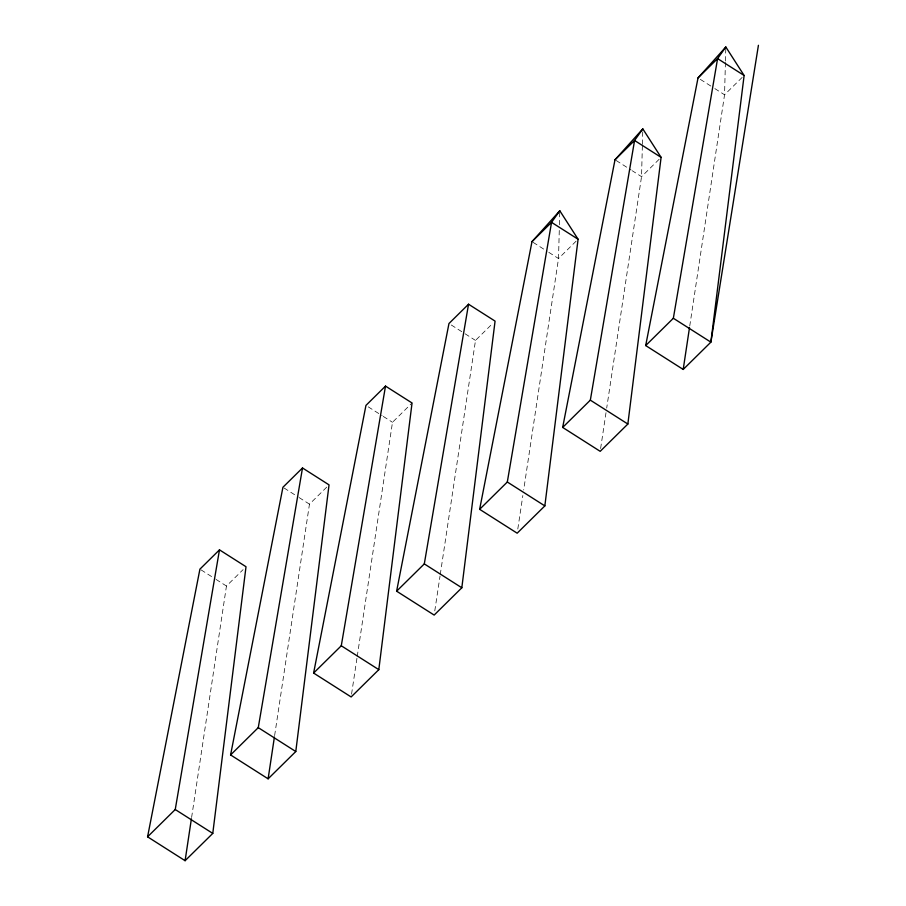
<?xml version="1.0" encoding="UTF-8"?>
<svg xmlns="http://www.w3.org/2000/svg" width="906" height="906" viewBox="0 0 906 906"><rect width="100%" height="100%" fill="white"/><g stroke="black" fill="none" stroke-linecap="round" stroke-linejoin="round"><path stroke-width="0.68" stroke-dasharray="4.53 3.4" d="M559.274 230.43L558.515 258.527L523.679 489.976M559.421 224.801L559.749 212.163M642.365 145.741L641.539 176.659L606.692 408.096M642.399 144.337L642.773 130.283M725.412 62.457L724.551 94.779L689.715 326.228M725.457 61.053L725.785 48.403M191.608 817.484L226.455 586.035L243.08 569.636M274.62 735.604L309.467 504.155L327.077 486.794M351.551 694.155L357.009 657.915M357.224 656.51L392.491 422.287L412.049 402.989M434.778 610.893L440.033 576.035M440.237 574.642L475.503 340.407L493.113 323.046M517.802 529.013L522.841 495.548M600.61 448.527L606.488 409.489M576.125 241.166L558.515 258.527L548.141 251.925M659.149 159.286L641.539 176.659L632.309 170.781M742.161 77.418L724.551 94.779L714.177 88.176M700.327 79.366L713.022 87.44M616.159 160.498L631.154 170.045M533.147 242.378L546.986 251.189M451.279 324.994L463.963 333.068M465.118 333.804L475.503 340.407M368.266 406.862L382.106 415.673M383.261 416.409L392.491 422.287M284.088 488.006L297.927 496.816M299.082 497.553L309.467 504.155M201.075 569.885L214.915 578.696M216.07 579.432L226.455 586.035"/><path stroke-width="1.36" d="M212.774 833.407L246.013 566.737L219.479 549.851L199.92 569.149L147.576 836.816L185.096 860.7L212.774 833.407L175.243 809.522L219.479 549.851M295.786 751.527L329.037 484.869L302.502 467.972L282.932 487.269L230.588 754.936L268.119 778.82L295.786 751.527L258.267 727.643L302.502 467.972M378.81 669.659L412.049 402.989L385.514 386.103L365.956 405.401L313.612 673.056L351.132 696.952L378.81 669.659L341.279 645.774L385.514 386.103M461.822 587.779L495.072 321.109L468.538 304.223L448.968 323.521L396.624 591.188L434.155 615.072L461.822 587.779L424.302 563.894L468.538 304.223M544.846 505.899L578.085 239.241L559.795 210.758L531.992 241.642L479.648 509.308L517.167 533.192L544.846 505.899L507.315 482.015L551.55 222.344L559.795 210.758M627.858 424.031L661.097 157.361L642.807 128.879L615.004 159.773L562.66 427.428L600.191 451.324L627.858 424.031L590.338 400.146L634.574 140.475L642.807 128.879M744.12 75.481L710.882 342.151L683.203 369.444L645.684 345.56L698.028 77.893L725.831 46.999L744.12 75.481L717.586 58.596L698.028 77.893M185.096 860.7L191.393 818.877M268.119 778.82L274.416 736.997M683.203 369.444L689.5 327.621M758.424 45.3L710.882 342.151L673.351 318.266L717.586 58.596L725.831 46.999M531.992 241.642L551.55 222.344L578.085 239.241M615.004 159.773L634.574 140.475L661.097 157.361M147.576 836.816L175.243 809.522M230.588 754.936L258.267 727.643M313.612 673.056L341.279 645.774M396.624 591.188L424.302 563.894M479.648 509.308L507.315 482.015M562.66 427.428L590.338 400.146M645.684 345.56L673.351 318.266"/></g></svg>
